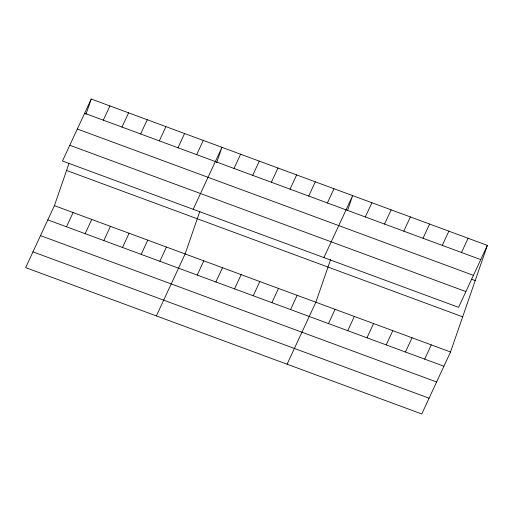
<?xml version="1.0" encoding="UTF-8"?>
<svg xmlns="http://www.w3.org/2000/svg" width="513" height="513" viewBox="0 0 513 513"><rect width="100%" height="100%" fill="white"/><g stroke="black" fill="none" stroke-linecap="round" stroke-linejoin="round"><path stroke-width="0.77" d="M487.35 245.381L458.584 307.345L62.471 161.005L91.237 99.035L487.35 245.381L450.529 351.995L421.763 413.965L25.65 267.619L54.416 205.655L68.909 163.673M85.921 114.431L91.237 99.035M199.89 211.209L185.135 253.948L156.369 315.912M216.633 162.724L221.949 147.327L193.189 209.298M330.609 259.507L315.848 302.24L287.088 364.204M347.609 210.285L352.668 195.626L323.908 257.59M103.305 120.164L109.91 105.934M66.485 226.778L73.09 212.555M121.979 127.064L128.583 112.834M85.158 233.678L91.763 219.449M140.652 133.957L147.257 119.734M103.831 240.578L110.436 226.348M159.325 140.857L165.93 126.634M122.504 247.478L129.109 233.248M177.998 147.757L184.603 133.534M141.178 254.377L147.782 240.148M196.678 154.657L203.276 140.434M159.857 261.271L166.456 247.048M234.024 168.456L240.629 154.227M197.204 275.071L203.808 260.848M252.697 175.356L259.302 161.127M215.877 281.97L222.482 267.748M271.371 182.256L277.975 168.027M234.55 288.87L241.155 274.641M290.044 189.15L296.649 174.927M253.223 295.77L259.828 281.541M308.717 196.049L315.322 181.826M271.896 302.67L278.501 288.441M327.39 202.949L333.995 188.726M290.576 309.57L297.174 295.341M365.307 216.961L371.912 202.731M328.487 323.575L335.092 309.345M384.545 224.066L391.15 209.843M347.724 330.68L354.329 316.457M403.789 231.177L410.387 216.948M366.968 337.791L373.573 323.562M423.026 238.282L429.631 224.059M386.206 344.896L392.811 330.673M442.264 245.387L448.869 231.164M405.45 352.008L412.048 337.778M461.508 252.499L468.113 238.269M424.687 359.113L431.292 344.89M84.632 113.264L480.745 259.604M77.316 129.019L473.435 275.359M471.498 279.194L475.198 280.566M69.781 145.25L465.9 291.589M66.562 170.47L462.681 316.816M54.416 205.655L450.529 351.995M47.812 219.878L443.925 366.224M40.495 235.634L436.614 381.98M32.96 251.864L429.08 398.21"/></g></svg>
